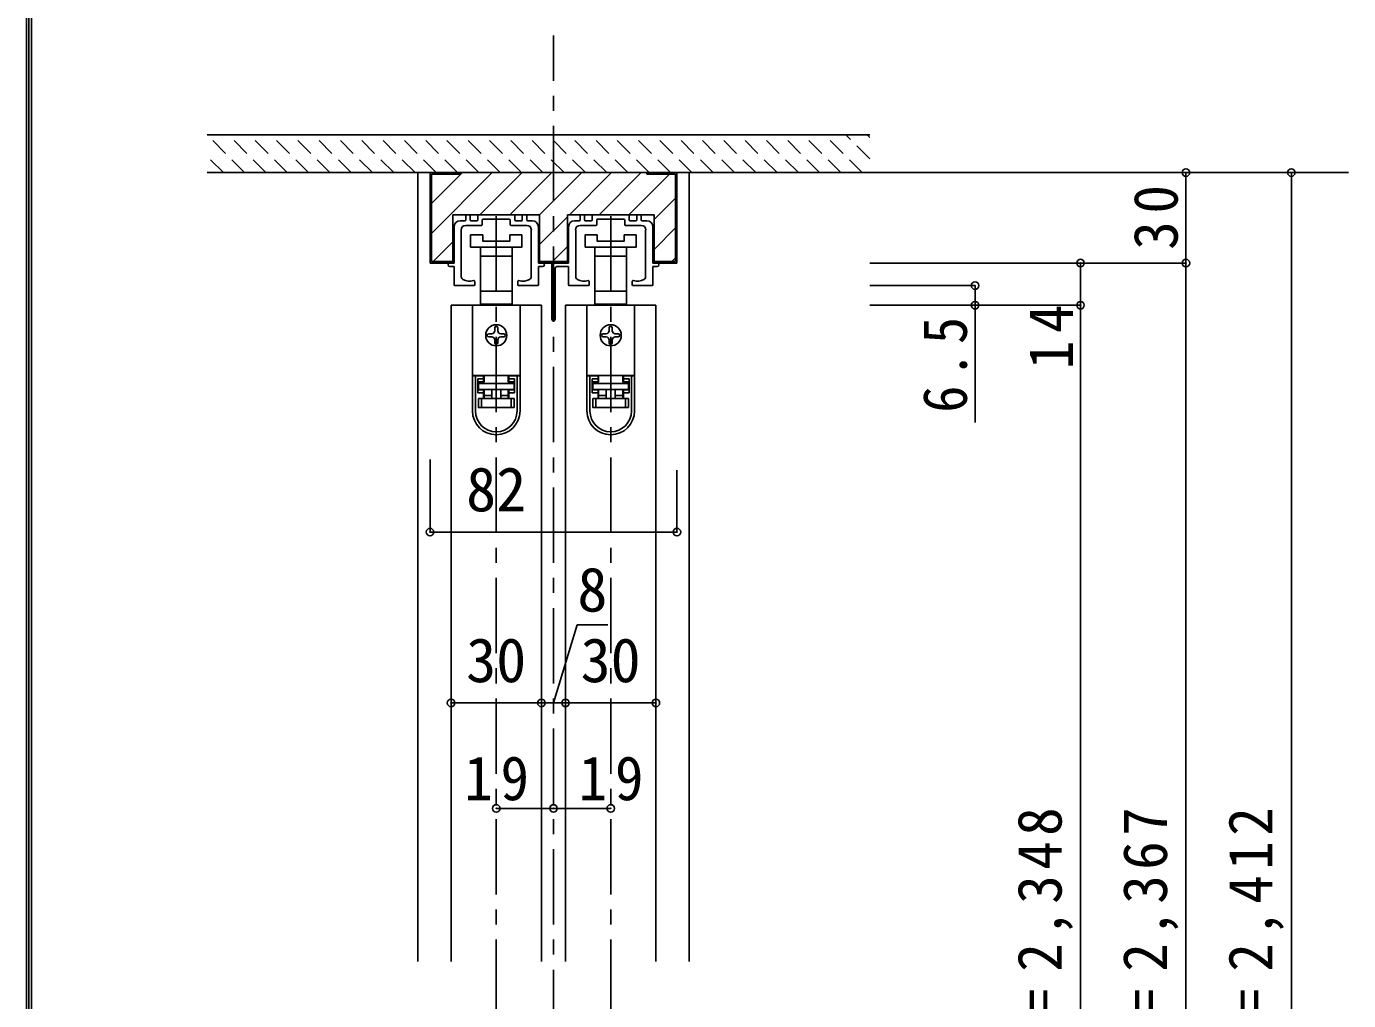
# Model space of a CAD drawing. Units: millimetres, scale not verified. Extents: x -973 to 977, y -718 to 696.
# Drawn here: x -973.3 to -534.3, y -322.7 to 0.5 of the extents above; entities that cross this region are included whole.
import ezdxf
from ezdxf.enums import TextEntityAlignment as Align

# ---------------------------------------------------------------- set-up
doc = ezdxf.new("R2010")
doc.units = ezdxf.units.MM
doc.header["$LTSCALE"] = 5
doc.header["$PDMODE"] = 32
doc.header["$PDSIZE"] = 2.5
doc.linetypes.add('CHAIN1', pattern=[8, 5, -1, 1, -1])
doc.linetypes.add('DASHED1', pattern=[1.8, 1.2, -0.6])
for name, color, linetype in [('0-1_通り芯', 4, 'CHAIN1'), ('0-4_枠', 3, 'Continuous'), ('0-6_扉', 6, 'Continuous'), ('0-7_金物', 7, 'Continuous'), ('0-B_寸法', 7, 'Continuous'), ('0-C_ハッチ', 4, 'DASHED1'), ('F-1_枠', 6, 'Continuous')]:
    doc.layers.add(name, color=color, linetype=linetype)
doc.styles.add('ＭＳ ゴシック', font='')
doc.styles.get('ＭＳ ゴシック').set_extended_font_data('MS Gothic')

# ---------------------------------------------------------------- blocks, each defined once
blk = doc.blocks.new('下荷重(戸車)')
at = {"layer": '0-7_金物'}
for p, q in [((8.5, 37.107), (4.5, 37.107)), ((5.25, 30.107), (5.25, 33.107)), ((-5.25, 30.107), (0, 30.107)), ((0, 30.107), (5.25, 30.107)), ((5.25, 18.507), (5.25, 30.107)), ((0, 18.507), (-5.25, 18.507)), ((-5.25, 18.507), (-5.25, 14.107)), ((5.25, 18.507), (0, 18.507)), ((5.25, 14.107), (5.25, 18.507)), ((7.9, 13.807), (-7.9, 13.807)), ((-7.9, 13.807), (-7.9, -9.493)), ((-5.25, 14.107), (-4, 14.107)), ((-4, 14.107), (-4, 13.807)), ((4, 14.107), (-4, 14.107)), ((4, 14.107), (5.25, 14.107)), ((4, 13.807), (4, 14.107)), ((7.9, 13.807), (7.9, -9.493)), ((-0.5, 6.307), (-0.5, 5.307)), ((0.5, 5.307), (0.5, 6.307)), ((-1.5, 4.307), (-2.5, 4.307)), ((-2.5, 3.307), (-1.5, 3.307)), ((-0.5, 2.307), (-0.5, 1.307)), ((0.5, 1.307), (0.5, 2.307)), ((2.5, 4.307), (1.5, 4.307)), ((1.5, 3.307), (2.5, 3.307)), ((7.9, -9.493), (-7.9, -9.493)), ((-7.9, -9.493), (-7.9, -9.593)), ((-6.9, -9.593), (-7.9, -9.593)), ((-7.9, -9.593), (-7.9, -21.293)), ((-4.2, -9.593), (-6.9, -9.593)), ((-6.9, -21.293), (-6.9, -9.593)), ((-6.1, -10.593), (-6.1, -15.293)), ((-6.1, -10.593), (-4.2, -10.593)), ((-5.9, -11.693), (-5.9, -12.193)), ((-4, -11.693), (-5.9, -11.693)), ((-5.9, -12.193), (5.9, -12.193)), ((-5.9, -14.193), (-5.9, -12.193)), ((-4.9, -9.593), (-4.9, -9.493)), ((-4.2, -9.593), (-4.2, -10.593)), ((-4, -11.693), (-4, -9.493)), ((4, -9.493), (4, -11.693)), ((5.9, -11.693), (4, -11.693)), ((6.9, -9.593), (4.2, -9.593)), ((4.2, -10.593), (4.2, -9.593)), ((4.2, -11.593), (4.2, -10.593)), ((4.2, -10.593), (6.1, -10.593)), ((6.1, -11.593), (4.2, -11.593)), ((4.9, -9.493), (4.9, -9.593)), ((5.9, -12.193), (5.9, -11.693)), ((5.9, -12.193), (5.9, -14.193)), ((6.1, -15.293), (6.1, -10.593)), ((6.9, -9.593), (6.9, -21.293)), ((7.9, -9.593), (6.9, -9.593)), ((7.9, -9.493), (7.9, -9.593)), ((7.9, -21.293), (7.9, -9.593)), ((-6.1, -14.293), (-4.2, -14.293)), ((-4.2, -15.293), (-6.1, -15.293)), ((5.9, -14.193), (-5.9, -14.193)), ((-5.9, -17.193), (-4.9, -17.193)), ((-4.9, -17.193), (4.9, -17.193)), ((-4.9, -17.193), (-4.9, -20.193)), ((-4.2, -14.293), (-4.2, -15.293)), ((-4.2, -15.293), (-4.2, -17.193)), ((-4, -16.193), (-4, -14.193)), ((-1.5, -14.193), (-1.5, -17.193)), ((1.5, -14.193), (1.5, -17.193)), ((1.5, -16.193), (4, -16.193)), ((6.1, -15.293), (4.2, -15.293)), ((4.2, -17.193), (4.2, -15.293)), ((4.9, -17.193), (5.9, -17.193)), ((5.9, -17.193), (5.9, -20.193)), ((4.9, -20.193), (-4.9, -20.193))]:
    blk.add_line(p, q, dxfattribs=at)
for points in [[(-8.5, 33.107), (0, 33.107), (8.5, 33.107), (8.5, 37.107)], [(4.5, 37.107), (4.5, 35.107), (-4.5, 35.107), (-4.5, 37.107), (-8.5, 37.107), (-8.5, 33.107)], [(-5.25, 33.107), (-5.25, 30.107), (-5.25, 18.507)], [(-4.2, -10.593), (-4.2, -11.593), (-6.1, -11.593)], [(-4.9, -20.193), (-5.9, -20.193), (-5.9, -17.193)], [(-4, -17.193), (-4, -16.193), (-1.5, -16.193)], [(4, -14.193), (4, -16.193), (4, -17.193)], [(4.2, -15.293), (4.2, -14.293), (6.1, -14.293)], [(5.9, -20.193), (4.9, -20.193), (4.9, -17.193)]]:
    blk.add_lwpolyline(points, dxfattribs=at)
blk.add_circle((0, 3.807), 3.5, dxfattribs=at)
for centre, radius, start, end in [((-1.5, 5.307), 1, 270, 0), ((0, 6.307), 0.5, 90, 180), ((0, 6.307), 0.5, 0, 90), ((1.5, 5.307), 1, 180, 270), ((-2.5, 3.807), 0.5, 90, 180), ((-2.5, 3.807), 0.5, 180, 270), ((-1.5, 2.307), 1, 0, 90), ((0, 1.307), 0.5, 180, 270), ((0, 1.307), 0.5, 270, 0), ((1.5, 2.307), 1, 90, 180), ((2.5, 3.807), 0.5, 0, 90), ((2.5, 3.807), 0.5, 270, 0), ((0, -21.293), 7.9, 180, 0), ((0, -21.293), 6.9, 180, 0)]:
    blk.add_arc(centre, radius, start, end, dxfattribs=at)
blk = doc.blocks.new('02')
at = {"layer": '0-B_寸法'}
for p, q in [((-14, 4.623), (-14, -7.377)), ((-12, 6.623), (-10.45, 6.623)), ((-10.15, 6.923), (-10.15, 8.323)), ((-10.15, 5.123), (-4.95, 5.123)), ((-8.95, 8.623), (-9.85, 8.623)), ((-8.65, 6.923), (-8.65, 8.323)), ((-6.45, 6.623), (-8.35, 6.623)), ((-6.15, 8.323), (-6.15, 6.923)), ((-5.85, 8.623), (5.85, 8.623)), ((-4.65, 5.423), (-4.65, 6.823)), ((-4.35, 7.123), (-0.3, 7.123)), ((0, 7.423), (-0.3, 7.123)), ((0, 7.423), (0.3, 7.123)), ((4.35, 7.123), (0.3, 7.123)), ((4.65, 5.423), (4.65, 6.823)), ((10.15, 5.123), (4.95, 5.123)), ((6.15, 8.323), (6.15, 6.923)), ((6.45, 6.623), (8.35, 6.623)), ((8.65, 6.923), (8.65, 8.323)), ((8.95, 8.623), (9.85, 8.623)), ((10.15, 6.923), (10.15, 8.323)), ((12, 6.623), (10.45, 6.623)), ((14, 4.623), (14, -7.377)), ((-11.6, -11.949), (-11.6, 3.623)), ((11.6, -11.949), (11.6, 3.623)), ((-15.4, -7.377), (-14, -7.377)), ((-15.4, -8.577), (-14, -8.577)), ((-14, -14.577), (-14, -8.577)), ((15.4, -7.377), (14, -7.377)), ((15.4, -8.577), (14, -8.577)), ((14, -14.577), (14, -8.577)), ((-13.7, -14.877), (-7.45, -14.877)), ((-7.15, -14.577), (-7.15, -13.502)), ((7.15, -14.577), (7.15, -13.502)), ((13.7, -14.877), (7.45, -14.877))]:
    blk.add_line(p, q, dxfattribs=at)
for centre, radius, start, end in [((-12, 4.623), 2, 90, 180), ((-10.15, 3.623), 1.5, 90, 180), ((-10.45, 6.923), 0.3, 270, 0), ((-9.85, 8.323), 0.3, 90, 180), ((-8.95, 8.323), 0.3, 0, 90), ((-8.35, 6.923), 0.3, 180, 270), ((-6.45, 6.923), 0.3, 270, 0), ((-5.85, 8.323), 0.3, 90, 180), ((-4.95, 5.423), 0.3, 270, 0), ((-4.35, 6.823), 0.3, 90, 180), ((4.35, 6.823), 0.3, 0, 90), ((4.95, 5.423), 0.3, 180, 270), ((5.85, 8.323), 0.3, 0, 90), ((6.45, 6.923), 0.3, 180, 270), ((8.35, 6.923), 0.3, 270, 0), ((8.95, 8.323), 0.3, 90, 180), ((9.85, 8.323), 0.3, 0, 90), ((10.45, 6.923), 0.3, 180, 270), ((10.15, 3.623), 1.5, 0, 90), ((12, 4.623), 2, 0, 90), ((-15.4, -7.977), 0.6, 90, 180), ((-15.4, -7.977), 0.6, 180, 270), ((15.4, -7.977), 0.6, 0, 90), ((15.4, -7.977), 0.6, 270, 0), ((-10.6, -11.949), 1, 180, 243.25632), ((-8.8, -8.377), 5, 243.25632, 284.75682), ((8.8, -8.377), 5, 255.24318, 296.74368), ((10.6, -11.949), 1, 296.74368, 0), ((-13.7, -14.577), 0.3, 180, 270), ((-7.45, -13.502), 0.3, 0, 104.75682), ((-7.45, -14.577), 0.3, 270, 0), ((7.45, -13.502), 0.3, 75.24318, 180), ((7.45, -14.577), 0.3, 180, 270), ((13.7, -14.577), 0.3, 270, 0)]:
    blk.add_arc(centre, radius, start, end, dxfattribs=at)
blk = doc.blocks.new('03')
at = {"layer": '0-B_寸法'}
for p, q in [((-9.229, 7.776), (-9.229, 9.176)), ((-8.029, 9.476), (-8.929, 9.476)), ((-7.729, 7.776), (-7.729, 9.176)), ((-5.229, 9.176), (-5.229, 7.776)), ((-4.929, 9.476), (6.771, 9.476)), ((7.071, 9.176), (7.071, 7.776)), ((9.571, 7.776), (9.571, 9.176)), ((9.871, 9.476), (10.771, 9.476)), ((11.071, 7.776), (11.071, 9.176)), ((-13.079, 5.476), (-13.079, -6.524)), ((-11.079, 7.476), (-9.529, 7.476)), ((-10.679, -11.096), (-10.679, 4.476)), ((-9.229, 5.976), (-4.029, 5.976)), ((-5.529, 7.476), (-7.429, 7.476)), ((-3.729, 6.276), (-3.729, 7.676)), ((-3.429, 7.976), (0.621, 7.976)), ((0.921, 8.276), (0.621, 7.976)), ((0.921, 8.276), (1.221, 7.976)), ((5.271, 7.976), (1.221, 7.976)), ((5.571, 6.276), (5.571, 7.676)), ((11.071, 5.976), (5.871, 5.976)), ((7.371, 7.476), (9.271, 7.476)), ((12.921, 7.476), (11.371, 7.476)), ((12.521, -11.096), (12.521, 4.476)), ((14.921, 5.476), (14.921, -6.524)), ((-18.679, -25.124), (-18.679, -7.024)), ((-18.179, -6.524), (-13.079, -6.524)), ((-17.479, -25.124), (-17.479, -8.224)), ((-16.979, -7.724), (-13.079, -7.724)), ((-13.079, -13.724), (-13.079, -7.724)), ((16.321, -6.524), (14.921, -6.524)), ((16.321, -7.724), (14.921, -7.724)), ((14.921, -13.724), (14.921, -7.724)), ((-6.229, -13.724), (-6.229, -12.649)), ((8.071, -13.724), (8.071, -12.649)), ((-12.779, -14.024), (-6.529, -14.024)), ((14.621, -14.024), (8.371, -14.024))]:
    blk.add_line(p, q, dxfattribs=at)
for centre, radius, start, end in [((-8.929, 9.176), 0.3, 90, 180), ((-8.029, 9.176), 0.3, 0, 90), ((-4.929, 9.176), 0.3, 90, 180), ((6.771, 9.176), 0.3, 0, 90), ((9.871, 9.176), 0.3, 90, 180), ((10.771, 9.176), 0.3, 0, 90), ((-11.079, 5.476), 2, 90, 180), ((-9.229, 4.476), 1.5, 90, 180), ((-9.529, 7.776), 0.3, 270, 0), ((-7.429, 7.776), 0.3, 180, 270), ((-5.529, 7.776), 0.3, 270, 0), ((-4.029, 6.276), 0.3, 270, 0), ((-3.429, 7.676), 0.3, 90, 180), ((5.271, 7.676), 0.3, 0, 90), ((5.871, 6.276), 0.3, 180, 270), ((7.371, 7.776), 0.3, 180, 270), ((9.271, 7.776), 0.3, 270, 0), ((11.371, 7.776), 0.3, 180, 270), ((11.071, 4.476), 1.5, 0, 90), ((12.921, 5.476), 2, 0, 90), ((-18.179, -7.024), 0.5, 90, 180), ((-16.979, -8.224), 0.5, 90, 180), ((16.321, -7.124), 0.6, 0, 90), ((16.321, -7.124), 0.6, 270, 0), ((-9.679, -11.096), 1, 180, 243.25632), ((-7.879, -7.524), 5, 243.25632, 284.75682), ((-6.529, -12.649), 0.3, 0, 104.75682), ((8.371, -12.649), 0.3, 75.24318, 180), ((9.721, -7.524), 5, 255.24318, 296.74368), ((11.521, -11.096), 1, 296.74368, 0), ((-12.779, -13.724), 0.3, 180, 270), ((-6.529, -13.724), 0.3, 270, 0), ((8.371, -13.724), 0.3, 180, 270), ((14.621, -13.724), 0.3, 270, 0), ((-18.079, -25.124), 0.6, 180, 0)]:
    blk.add_arc(centre, radius, start, end, dxfattribs=at)

msp = doc.modelspace()

# ---------------------------------------------------------------- linework, layer by layer
at = {"layer": '0-1_通り芯'}
for p, q in [((-798.347, -577.5), (-798.347, -2.5)), ((-913.347, -48), (-534.347, -48)), ((-817.347, -567.5), (-817.347, -62)), ((-779.347, -567.5), (-779.347, -62))]:
    msp.add_line(p, q, dxfattribs=at)
at = {"layer": '0-4_枠', "color": 4}
for p, q in [((-843.347, -48), (-839.347, -48)), ((-843.347, -48), (-843.347, -309.75)), ((-753.347, -48), (-757.347, -48)), ((-753.347, -309.75), (-753.347, -48))]:
    msp.add_line(p, q, dxfattribs=at)
at = {"layer": '0-4_枠'}
for p, q in [((-839.347, -78), (-839.347, -48)), ((-757.347, -48), (-839.347, -48)), ((-829.347, -48.5), (-829.347, -48)), ((-767.347, -48.5), (-767.347, -48)), ((-757.347, -78), (-757.347, -48)), ((-838.847, -77.5), (-838.847, -48.5)), ((-829.347, -48.5), (-838.847, -48.5)), ((-767.347, -48.5), (-757.847, -48.5)), ((-757.847, -77.5), (-757.847, -48.5)), ((-831.747, -78), (-831.747, -62)), ((-802.947, -62), (-831.747, -62)), ((-802.947, -78), (-802.947, -62)), ((-793.747, -78), (-793.747, -62)), ((-764.947, -62), (-793.747, -62)), ((-764.947, -78), (-764.947, -62)), ((-831.747, -78), (-839.347, -78)), ((-838.847, -77.5), (-831.747, -77.5)), ((-793.747, -77.5), (-802.947, -77.5)), ((-793.747, -78), (-802.947, -78)), ((-757.847, -77.5), (-764.947, -77.5)), ((-757.347, -78), (-764.947, -78))]:
    msp.add_line(p, q, dxfattribs=at)
at = {"layer": '0-6_扉'}
for p, q in [((-802.347, -92), (-832.347, -92)), ((-832.347, -92), (-832.347, -309.75)), ((-802.347, -92), (-802.347, -309.75)), ((-764.347, -92), (-794.347, -92)), ((-794.347, -92), (-794.347, -309.75)), ((-764.347, -92), (-764.347, -309.75))]:
    msp.add_line(p, q, dxfattribs=at)
at = {"layer": '0-B_寸法', "color": 4, "linetype": 'DASHED1'}
for p, q in [((-900.889, -48), (-913.389, -35.5)), ((-893.818, -48), (-906.318, -35.5)), ((-886.747, -48), (-899.247, -35.5)), ((-879.676, -48), (-892.176, -35.5)), ((-872.605, -48), (-885.105, -35.5)), ((-865.534, -48), (-878.034, -35.5)), ((-858.463, -48), (-870.963, -35.5)), ((-851.392, -48), (-863.892, -35.5)), ((-844.321, -48), (-856.821, -35.5)), ((-837.25, -48), (-849.75, -35.5)), ((-830.178, -48), (-842.678, -35.5)), ((-823.107, -48), (-835.607, -35.5)), ((-816.036, -48), (-828.536, -35.5)), ((-808.965, -48), (-821.465, -35.5)), ((-801.894, -48), (-814.394, -35.5)), ((-794.823, -48), (-807.323, -35.5)), ((-787.752, -48), (-800.252, -35.5)), ((-780.681, -48), (-793.181, -35.5)), ((-773.61, -48), (-786.11, -35.5)), ((-766.539, -48), (-779.039, -35.5)), ((-759.468, -48), (-771.968, -35.5)), ((-752.397, -48), (-764.897, -35.5)), ((-745.326, -48), (-757.826, -35.5)), ((-738.255, -48), (-750.755, -35.5)), ((-731.184, -48), (-743.684, -35.5)), ((-724.112, -48), (-736.612, -35.5)), ((-717.041, -48), (-729.541, -35.5)), ((-709.97, -48), (-722.47, -35.5)), ((-702.899, -48), (-715.399, -35.5)), ((-695.828, -48), (-708.328, -35.5)), ((-693.347, -43.41), (-701.257, -35.5)), ((-693.347, -36.339), (-694.186, -35.5)), ((-907.96, -48), (-913.347, -42.613))]:
    msp.add_line(p, q, dxfattribs=at)
at = {"layer": '0-B_寸法', "color": 2}
for p, q in [((-792.386, -35.5), (-913.347, -35.5)), ((-693.347, -35.5), (-792.386, -35.5)), ((-693.347, -48), (-913.347, -48))]:
    msp.add_line(p, q, dxfattribs=at)
at = {"layer": '0-B_寸法', "color": 4}
for p, q in [((-553.347, -48), (-693.347, -48)), ((-588.347, -48), (-588.347, -78)), ((-553.347, -48), (-553.347, -555.5)), ((-588.347, -78), (-693.347, -78)), ((-623.347, -78), (-623.347, -92)), ((-588.347, -567.5), (-588.347, -78)), ((-658.347, -85.5), (-693.347, -85.5)), ((-658.347, -85.5), (-658.347, -130.911)), ((-623.347, -92), (-693.347, -92)), ((-623.347, -92), (-623.347, -547.5)), ((-839.347, -167.304), (-839.347, -143.246)), ((-757.347, -167.304), (-757.347, -146.746)), ((-839.347, -167.304), (-757.347, -167.304)), ((-832.347, -224), (-764.347, -224)), ((-817.347, -259), (-798.347, -259)), ((-798.347, -259), (-779.347, -259))]:
    msp.add_line(p, q, dxfattribs=at)
msp.add_lwpolyline([(-798.347, -224), (-790.46, -198.075), (-780.35, -198.075)], dxfattribs=at)
at = {"layer": '0-B_寸法'}
for p in [(-588.347, -48), (-553.347, -48), (-623.347, -78), (-588.347, -78), (-658.347, -85.5), (-658.347, -92), (-623.347, -92), (-839.347, -167.304), (-757.347, -167.304), (-832.347, -224), (-802.347, -224), (-794.347, -224), (-764.347, -224), (-817.347, -259), (-798.347, -259), (-779.347, -259)]:
    msp.add_point(p, dxfattribs=at)
at = {"layer": '0-C_ハッチ', "linetype": 'Continuous'}
for p, q in [((-838.847, -58.271), (-828.576, -48)), ((-838.847, -68.171), (-818.676, -48)), ((-822.777, -62), (-808.777, -48)), ((-812.877, -62), (-798.877, -48)), ((-802.978, -62), (-788.978, -48)), ((-793.078, -62), (-779.078, -48)), ((-783.179, -62), (-769.179, -48)), ((-773.279, -62), (-759.779, -48.5)), ((-764.947, -63.567), (-757.847, -56.467)), ((-802.947, -71.869), (-793.747, -62.669)), ((-764.947, -73.467), (-757.847, -66.367)), ((-831.747, -70.97), (-838.277, -77.5)), ((-798.679, -77.5), (-793.747, -72.568)), ((-757.847, -76.266), (-759.081, -77.5))]:
    msp.add_line(p, q, dxfattribs=at)
at = {"layer": 'F-1_枠'}
for p, q in [((-973.347, 695.833), (-973.347, -700.833)), ((-972.514, 695.833), (-972.514, -700.833)), ((-971.68, 695.833), (-971.68, -700.833))]:
    msp.add_line(p, q, dxfattribs=at)

# ---------------------------------------------------------------- block references
at = {"layer": '0-7_金物'}
for name, p in [('02', (-817.347, -70.623)), ('03', (-780.268, -71.476)), ('下荷重(戸車)', (-817.347, -105.807)), ('下荷重(戸車)', (-779.347, -105.807))]:
    msp.add_blockref(name, p, dxfattribs=at)

# ---------------------------------------------------------------- texts
at = {"layer": '0-B_寸法', "style": 'ＭＳ ゴシック'}
for s, p in [('82', (-827.347, -164.804)), ('8', (-790.405, -198.075)), ('30', (-827.347, -221.5)), ('30', (-789.347, -221.5))]:
    msp.add_text(s, height=14.66, dxfattribs=at).set_placement(p, align=Align.BOTTOM_LEFT)
at = {"layer": '0-B_寸法', "char_height": 14.66, "attachment_point": 7, "rotation": 90, "style": 'ＭＳ ゴシック'}
for s, insert in [('\\T1.27;\\W0.95;30', (-590.847, -73.625)), ('\\T1.27;\\W0.95;14', (-625.847, -113.25)), ('\\T1.27;\\W0.9;6.5', (-660.847, -127.667)), ('\\T1.19;\\W0.95;ＤＨ＝2,348', (-625.847, -381)), ('\\T1.19;\\W0.95;枠内＝2,367', (-590.847, -381)), ('\\T1.19;\\W0.95;枠外＝2,412', (-555.847, -381))]:
    msp.add_mtext(s, dxfattribs=dict(at, insert=insert))
at = {"layer": '0-B_寸法', "char_height": 14.66, "attachment_point": 7, "style": 'ＭＳ ゴシック'}
for insert in [(-827.972, -256.5), (-789.972, -256.5)]:
    msp.add_mtext('\\T1.27;\\W0.95;19', dxfattribs=dict(at, insert=insert))

doc.saveas('drawing.dxf')
